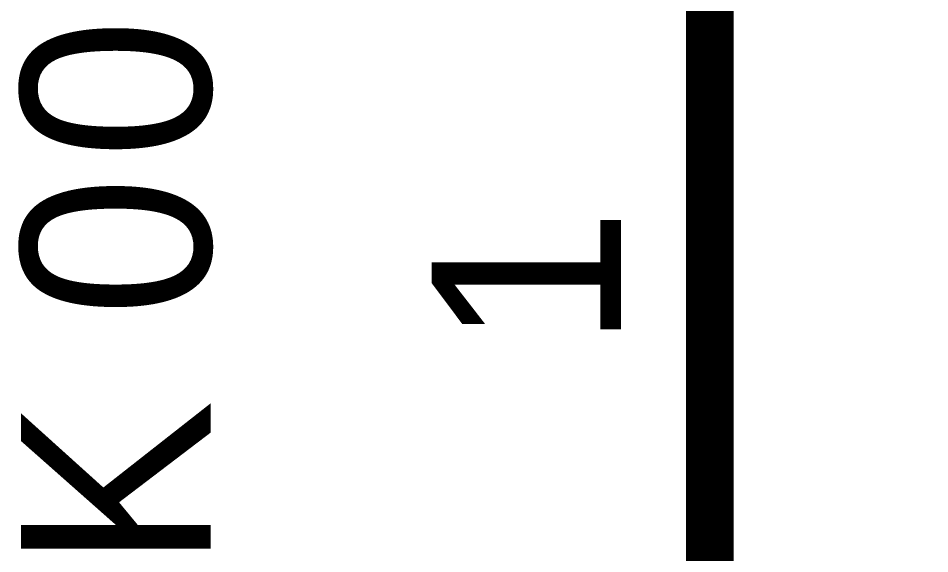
# Model space of a CAD drawing. Header units: inches. Extents: x 0 to 569, y 0 to 432.
# Drawn here: x 87.1 to 92.82, y 174.72 to 178.09 of the extents above; entities that cross this region are included whole.
import ezdxf

# ---------------------------------------------------------------- set-up
doc = ezdxf.new("R2010")
doc.units = ezdxf.units.IN
doc.layers.add('Sheet', color=255, linetype='Continuous')

msp = doc.modelspace()

# ---------------------------------------------------------------- linework, layer by layer
at = {"layer": 'Sheet'}
for points in [[(91.4425, 175.2575, 0.2997, 0.2997, 0), (91.4425, 180.3301, 0.2997, 0.2997, 0), (101.6, 180.3301, 0.2997, 0.2997, 0)], [(91.4425, 173.9801, 0.2997, 0.2997, 0), (91.4425, 175.2575, 0.2997, 0.2997, 0)]]:
    msp.add_lwpolyline(points, format="xyseb", dxfattribs=at)

# ---------------------------------------------------------------- texts
for s, p in [('0', (88.3047, 177.2047)), ('0', (88.3047, 176.2125)), ('1', (90.8844, 176.0141)), ('K', (88.3047, 174.625))]:
    msp.add_text(s, height=1.1906, rotation=90, dxfattribs=at).set_placement(p)

doc.saveas('drawing.dxf')
